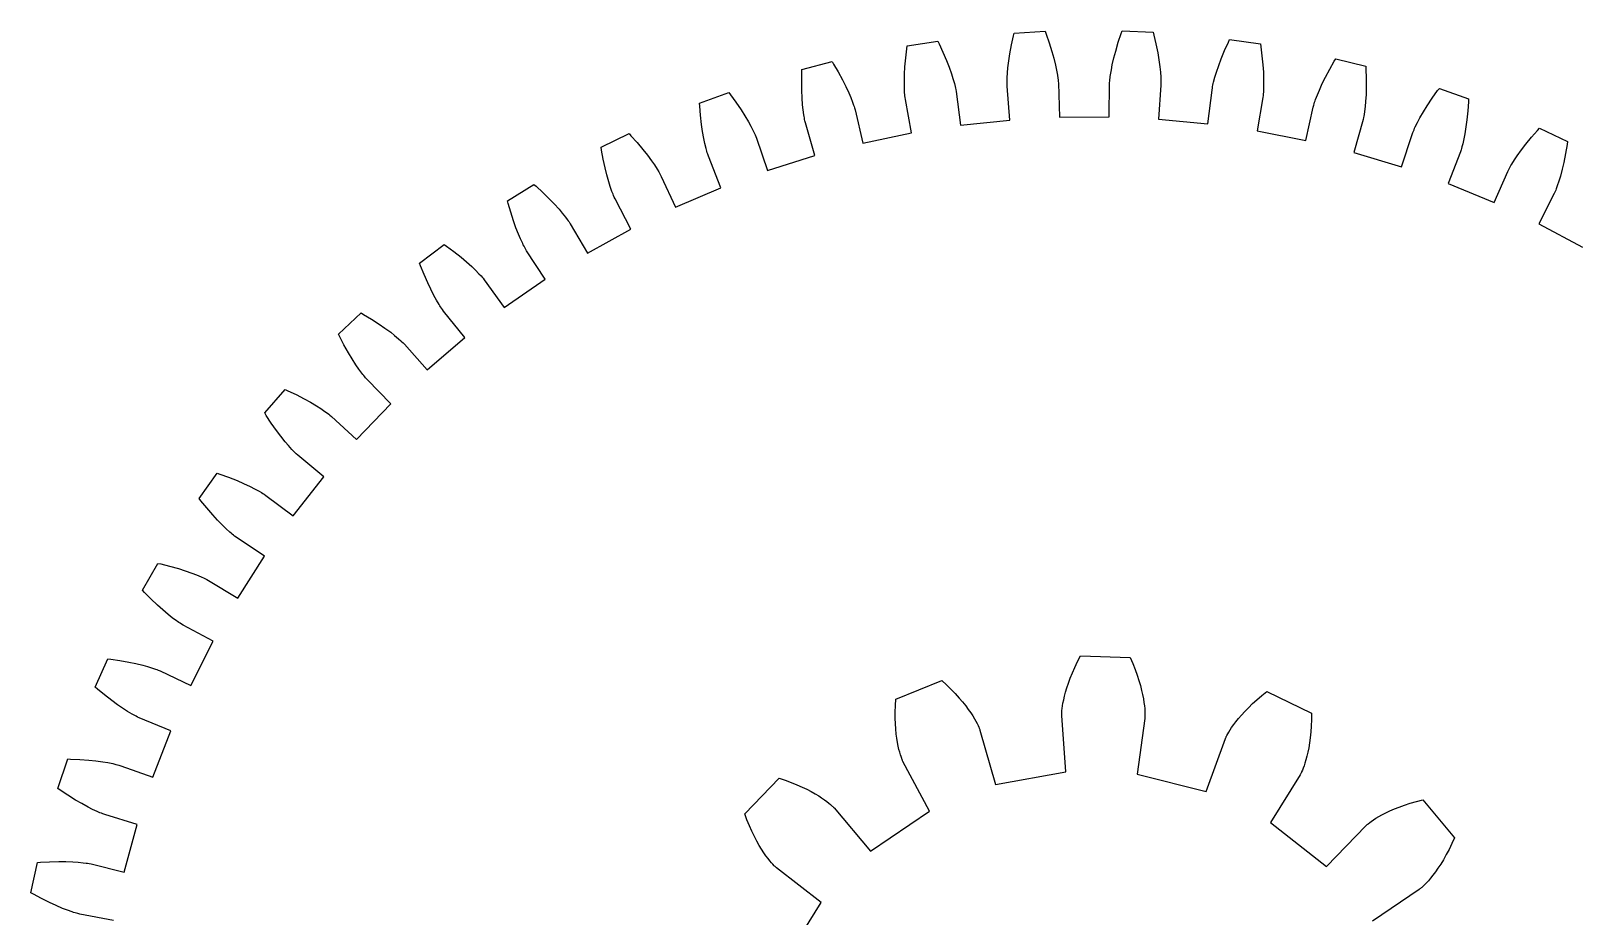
# Model space of a CAD drawing. Header units: millimetres. Extents: x 3982.7 to 4070.1, y 1290.4 to 1369.6.
# Drawn here: x 3983.39 to 4031.15, y 1329.97 to 1357.35 of the extents above; entities that cross this region are included whole.
import ezdxf

# ---------------------------------------------------------------- set-up
doc = ezdxf.new("R2010")
doc.units = ezdxf.units.MM
doc.header["$MEASUREMENT"] = 0
doc.layers.add('Laser$LaserCut1', color=1, linetype='Continuous', true_color=0xff0000)
doc.layers.add('Laser$LaserEngrave', color=4, linetype='Continuous', true_color=0x00ffff)

msp = doc.modelspace()

# ---------------------------------------------------------------- linework, layer by layer
at = {"layer": 'Laser$LaserCut1'}
for points in [[(4010.495, 1356.879), (4011.444, 1357.028)], [(4011.444, 1357.028), (4011.483, 1356.948), (4011.601, 1356.691), (4011.71, 1356.43), (4011.789, 1356.225), (4011.862, 1356.017), (4011.909, 1355.868), (4011.952, 1355.716), (4011.975, 1355.625), (4011.985, 1355.579), (4011.994, 1355.533), (4012.005, 1355.471)], [(4013.584, 1355.638), (4013.581, 1355.701), (4013.581, 1355.748), (4013.581, 1355.795), (4013.583, 1355.842), (4013.585, 1355.89), (4013.595, 1356.046), (4013.609, 1356.203), (4013.637, 1356.421), (4013.671, 1356.638), (4013.724, 1356.916), (4013.785, 1357.192), (4013.806, 1357.278)], [(4013.806, 1357.278), (4014.766, 1357.332)], [(4014.766, 1357.332), (4014.796, 1357.249), (4014.888, 1356.981), (4014.971, 1356.711), (4015.029, 1356.499), (4015.081, 1356.285), (4015.113, 1356.131), (4015.14, 1355.976), (4015.154, 1355.883), (4015.16, 1355.836), (4015.164, 1355.789), (4015.169, 1355.727)], [(4016.756, 1355.736), (4016.76, 1355.799), (4016.764, 1355.846), (4016.77, 1355.893), (4016.775, 1355.939), (4016.782, 1355.986), (4016.808, 1356.141), (4016.838, 1356.295), (4016.887, 1356.51), (4016.943, 1356.722), (4017.023, 1356.994), (4017.111, 1357.262), (4017.141, 1357.346)], [(4017.141, 1357.346), (4018.101, 1357.304)], [(4018.101, 1357.304), (4018.123, 1357.218), (4018.187, 1356.942), (4018.244, 1356.665), (4018.28, 1356.448), (4018.31, 1356.23), (4018.327, 1356.074), (4018.339, 1355.917), (4018.343, 1355.823), (4018.344, 1355.776), (4018.344, 1355.729), (4018.342, 1355.666)], [(4019.923, 1355.517), (4019.933, 1355.58), (4019.942, 1355.626), (4019.952, 1355.672), (4019.962, 1355.718), (4019.973, 1355.764), (4020.014, 1355.915), (4020.06, 1356.066), (4020.13, 1356.274), (4020.206, 1356.48), (4020.313, 1356.742), (4020.428, 1357.001), (4020.466, 1357.081)], [(4020.466, 1357.081), (4021.417, 1356.943)], [(4010.437, 1355.225), (4010.428, 1355.287), (4010.423, 1355.334), (4010.419, 1355.381), (4010.415, 1355.428), (4010.413, 1355.475), (4010.407, 1355.632), (4010.406, 1355.789), (4010.411, 1356.009), (4010.424, 1356.229), (4010.449, 1356.51), (4010.482, 1356.791), (4010.495, 1356.879)], [(4021.417, 1356.943), (4021.43, 1356.856), (4021.467, 1356.575), (4021.495, 1356.294), (4021.51, 1356.074), (4021.518, 1355.855), (4021.519, 1355.698), (4021.515, 1355.54), (4021.51, 1355.446), (4021.507, 1355.399), (4021.502, 1355.352), (4021.494, 1355.29)], [(4007.347, 1354.501), (4007.332, 1354.562), (4007.322, 1354.608), (4007.313, 1354.654), (4007.305, 1354.7), (4007.298, 1354.747), (4007.276, 1354.903), (4007.26, 1355.059), (4007.243, 1355.278), (4007.234, 1355.498), (4007.231, 1355.781), (4007.236, 1356.064), (4007.239, 1356.152)], [(4007.239, 1356.152), (4008.169, 1356.395)], [(4008.169, 1356.395), (4008.216, 1356.319), (4008.359, 1356.075), (4008.494, 1355.827), (4008.593, 1355.63), (4008.686, 1355.431), (4008.748, 1355.287), (4008.805, 1355.14), (4008.837, 1355.052), (4008.852, 1355.007), (4008.866, 1354.962), (4008.883, 1354.901)], [(4023.052, 1354.985), (4023.068, 1355.045), (4023.082, 1355.091), (4023.096, 1355.136), (4023.111, 1355.18), (4023.127, 1355.225), (4023.182, 1355.371), (4023.243, 1355.517), (4023.333, 1355.717), (4023.43, 1355.915), (4023.562, 1356.165), (4023.702, 1356.41), (4023.748, 1356.486)], [(4023.748, 1356.486), (4024.68, 1356.255)], [(4024.68, 1356.255), (4024.685, 1356.166), (4024.694, 1355.884), (4024.694, 1355.601), (4024.687, 1355.381), (4024.673, 1355.161), (4024.658, 1355.005), (4024.639, 1354.849), (4024.624, 1354.756), (4024.616, 1354.71), (4024.607, 1354.663), (4024.593, 1354.602)], [(4013.669, 1354.589), (4013.584, 1355.638)], [(4015.169, 1355.727), (4015.201, 1354.675)], [(4016.736, 1354.684), (4016.756, 1355.736)], [(4018.342, 1355.666), (4018.27, 1354.616)], [(4004.073, 1355.105), (4004.974, 1355.439)], [(4004.974, 1355.439), (4005.028, 1355.368), (4005.194, 1355.139), (4005.353, 1354.906), (4005.472, 1354.72), (4005.584, 1354.531), (4005.66, 1354.394), (4005.731, 1354.254), (4005.772, 1354.169), (4005.791, 1354.126), (4005.81, 1354.082), (4005.832, 1354.024)], [(4010.626, 1354.189), (4010.437, 1355.225)], [(4012.005, 1355.471), (4012.142, 1354.427)], [(4019.798, 1354.472), (4019.923, 1355.517)], [(4021.494, 1355.29), (4021.317, 1354.252)], [(4026.112, 1354.143), (4026.134, 1354.202), (4026.152, 1354.245), (4026.171, 1354.289), (4026.19, 1354.332), (4026.211, 1354.374), (4026.281, 1354.515), (4026.355, 1354.653), (4026.465, 1354.844), (4026.581, 1355.031), (4026.737, 1355.266), (4026.901, 1355.497), (4026.954, 1355.568)], [(4026.954, 1355.568), (4027.859, 1355.245)], [(4027.859, 1355.245), (4027.855, 1355.156), (4027.835, 1354.874), (4027.807, 1354.593), (4027.778, 1354.374), (4027.743, 1354.157), (4027.713, 1354.003), (4027.678, 1353.85), (4027.654, 1353.759), (4027.641, 1353.713), (4027.627, 1353.668), (4027.607, 1353.609)], [(4004.344, 1353.472), (4004.323, 1353.531), (4004.309, 1353.576), (4004.295, 1353.621), (4004.282, 1353.667), (4004.271, 1353.712), (4004.234, 1353.865), (4004.202, 1354.019), (4004.164, 1354.235), (4004.132, 1354.453), (4004.101, 1354.734), (4004.078, 1355.016), (4004.073, 1355.105)], [(4008.883, 1354.901), (4009.123, 1353.876)], [(4015.201, 1354.675), (4016.736, 1354.684)], [(4022.824, 1353.957), (4023.052, 1354.985)], [(4001.026, 1353.747), (4001.89, 1354.169)], [(4001.89, 1354.169), (4001.95, 1354.104), (4002.138, 1353.893), (4002.32, 1353.677), (4002.456, 1353.504), (4002.587, 1353.327), (4002.676, 1353.198), (4002.761, 1353.066), (4002.81, 1352.985), (4002.834, 1352.944), (4002.856, 1352.903), (4002.885, 1352.847)], [(4007.638, 1353.489), (4007.347, 1354.501)], [(4009.123, 1353.876), (4010.626, 1354.189)], [(4012.142, 1354.427), (4013.669, 1354.589)], [(4018.27, 1354.616), (4019.798, 1354.472)], [(4021.317, 1354.252), (4022.824, 1353.957)], [(4024.593, 1354.602), (4024.313, 1353.587)], [(4029.074, 1353.001), (4029.102, 1353.057), (4029.124, 1353.099), (4029.147, 1353.14), (4029.17, 1353.181), (4029.195, 1353.221), (4029.278, 1353.354), (4029.366, 1353.484), (4029.494, 1353.663), (4029.628, 1353.837), (4029.808, 1354.056), (4029.994, 1354.269), (4030.053, 1354.335)], [(4030.053, 1354.335), (4030.922, 1353.923)], [(4001.458, 1352.15), (4001.432, 1352.206), (4001.413, 1352.25), (4001.395, 1352.293), (4001.378, 1352.337), (4001.362, 1352.381), (4001.31, 1352.53), (4001.263, 1352.68), (4001.203, 1352.891), (4001.15, 1353.105), (4001.091, 1353.381), (4001.04, 1353.66), (4001.026, 1353.747)], [(4005.832, 1354.024), (4006.174, 1353.028)], [(4025.783, 1353.143), (4026.112, 1354.143)], [(4030.922, 1353.923), (4030.908, 1353.835), (4030.861, 1353.557), (4030.805, 1353.279), (4030.755, 1353.065), (4030.698, 1352.853), (4030.652, 1352.702), (4030.602, 1352.553), (4030.57, 1352.465), (4030.552, 1352.421), (4030.534, 1352.378), (4030.508, 1352.321)], [(4004.734, 1352.494), (4004.344, 1353.472)], [(4006.174, 1353.028), (4007.638, 1353.489)], [(4024.313, 1353.587), (4025.783, 1353.143)], [(4027.607, 1353.609), (4027.228, 1352.627)], [(4002.885, 1352.847), (4003.323, 1351.89)], [(4028.646, 1352.039), (4029.074, 1353.001)], [(3998.13, 1352.093), (3998.947, 1352.599)], [(3998.947, 1352.599), (3999.013, 1352.54), (3999.222, 1352.349), (3999.424, 1352.152), (3999.577, 1351.993), (3999.725, 1351.83), (3999.826, 1351.71), (3999.924, 1351.588), (3999.981, 1351.512), (4000.008, 1351.474), (4000.035, 1351.435), (4000.069, 1351.382)], [(4003.323, 1351.89), (4004.734, 1352.494)], [(4027.228, 1352.627), (4028.646, 1352.039)], [(4030.508, 1352.321), (4030.033, 1351.381)], [(3998.719, 1350.546), (3998.687, 1350.6), (3998.664, 1350.642), (3998.642, 1350.683), (3998.62, 1350.725), (3998.6, 1350.767), (3998.533, 1350.91), (3998.471, 1351.054), (3998.391, 1351.259), (3998.317, 1351.466), (3998.231, 1351.735), (3998.153, 1352.007), (3998.13, 1352.093)], [(4001.944, 1351.216), (4001.458, 1352.15)], [(4000.069, 1351.382), (4000.601, 1350.474)], [(4030.033, 1351.381), (4031.386, 1350.655)], [(4000.601, 1350.474), (4001.944, 1351.216)], [(3995.413, 1350.159), (3996.175, 1350.743)], [(3996.175, 1350.743), (3996.247, 1350.692), (3996.474, 1350.522), (3996.695, 1350.346), (3996.863, 1350.204), (3997.026, 1350.056), (3997.139, 1349.947), (3997.248, 1349.834), (3997.312, 1349.765), (3997.343, 1349.73), (3997.374, 1349.694), (3997.413, 1349.644)], [(3999.295, 1349.665), (3998.719, 1350.546)], [(3996.153, 1348.678), (3996.116, 1348.729), (3996.089, 1348.768), (3996.062, 1348.807), (3996.037, 1348.846), (3996.012, 1348.886), (3995.932, 1349.022), (3995.856, 1349.159), (3995.756, 1349.355), (3995.662, 1349.554), (3995.549, 1349.813), (3995.444, 1350.076), (3995.413, 1350.159)], [(3997.413, 1349.644), (3998.032, 1348.793)], [(3998.032, 1348.793), (3999.295, 1349.665)], [(3992.901, 1347.963), (3993.602, 1348.621)], [(3993.602, 1348.621), (3993.679, 1348.577), (3993.921, 1348.431), (3994.159, 1348.278), (3994.34, 1348.153), (3994.517, 1348.022), (3994.64, 1347.925), (3994.76, 1347.824), (3994.831, 1347.761), (3994.865, 1347.729), (3994.899, 1347.696), (3994.943, 1347.651)], [(3996.814, 1347.859), (3996.153, 1348.678)], [(3993.786, 1346.564), (3993.743, 1346.611), (3993.713, 1346.647), (3993.683, 1346.683), (3993.653, 1346.72), (3993.625, 1346.757), (3993.531, 1346.884), (3993.442, 1347.013), (3993.323, 1347.198), (3993.209, 1347.386), (3993.071, 1347.633), (3992.941, 1347.884), (3992.901, 1347.963)], [(3994.943, 1347.651), (3995.644, 1346.866)], [(3995.644, 1346.866), (3996.814, 1347.859)], [(3994.525, 1345.815), (3993.786, 1346.564)], [(3990.621, 1345.529), (3991.253, 1346.253)], [(3991.253, 1346.253), (3991.334, 1346.217), (3991.59, 1346.096), (3991.841, 1345.967), (3992.034, 1345.86), (3992.223, 1345.748), (3992.355, 1345.663), (3992.485, 1345.575), (3992.561, 1345.52), (3992.599, 1345.491), (3992.636, 1345.462), (3992.684, 1345.421)], [(3993.46, 1344.71), (3994.525, 1345.815)], [(3991.64, 1344.225), (3991.594, 1344.267), (3991.56, 1344.3), (3991.526, 1344.333), (3991.493, 1344.367), (3991.461, 1344.401), (3991.356, 1344.517), (3991.254, 1344.637), (3991.117, 1344.809), (3990.985, 1344.985), (3990.823, 1345.217), (3990.668, 1345.454), (3990.621, 1345.529)], [(3992.684, 1345.421), (3993.46, 1344.71)], [(3992.451, 1343.553), (3991.64, 1344.225)], [(3988.595, 1342.88), (3989.152, 1343.663)], [(3989.152, 1343.663), (3989.236, 1343.635), (3989.502, 1343.54), (3989.765, 1343.437), (3989.967, 1343.35), (3990.167, 1343.257), (3990.307, 1343.186), (3990.445, 1343.111), (3990.526, 1343.064), (3990.566, 1343.039), (3990.606, 1343.013), (3990.658, 1342.978)], [(3991.501, 1342.347), (3992.451, 1343.553)], [(3989.739, 1341.684), (3989.688, 1341.721), (3989.651, 1341.75), (3989.614, 1341.779), (3989.578, 1341.81), (3989.543, 1341.841), (3989.426, 1341.946), (3989.313, 1342.055), (3989.16, 1342.213), (3989.011, 1342.375), (3988.827, 1342.59), (3988.649, 1342.81), (3988.595, 1342.88)], [(3990.658, 1342.978), (3991.501, 1342.347)], [(3990.612, 1341.096), (3989.739, 1341.684)], [(3986.843, 1340.042), (3987.318, 1340.877)], [(3987.318, 1340.877), (3987.405, 1340.857), (3987.679, 1340.789), (3987.951, 1340.713), (3988.161, 1340.647), (3988.369, 1340.574), (3988.515, 1340.517), (3988.66, 1340.456), (3988.746, 1340.417), (3988.788, 1340.396), (3988.83, 1340.375), (3988.885, 1340.345)], [(3989.787, 1339.801), (3990.612, 1341.096)], [(3988.885, 1340.345), (3989.787, 1339.801)], [(3988.1, 1338.965), (3988.046, 1338.997), (3988.006, 1339.023), (3987.966, 1339.049), (3987.927, 1339.075), (3987.889, 1339.102), (3987.763, 1339.196), (3987.639, 1339.293), (3987.471, 1339.434), (3987.307, 1339.581), (3987.102, 1339.776), (3986.904, 1339.978), (3986.843, 1340.042)], [(3989.027, 1338.467), (3988.1, 1338.965)], [(3988.335, 1337.097), (3989.027, 1338.467)], [(3985.381, 1337.044), (3985.772, 1337.922)], [(3985.772, 1337.922), (3985.859, 1337.911), (3986.139, 1337.871), (3986.418, 1337.821), (3986.633, 1337.777), (3986.847, 1337.725), (3986.998, 1337.683), (3987.149, 1337.637), (3987.238, 1337.607), (3987.282, 1337.59), (3987.326, 1337.573), (3987.384, 1337.549)], [(3987.384, 1337.549), (3988.335, 1337.097)], [(3986.739, 1336.098), (3986.682, 1336.124), (3986.64, 1336.145), (3986.599, 1336.167), (3986.557, 1336.19), (3986.516, 1336.213), (3986.381, 1336.293), (3986.249, 1336.378), (3986.067, 1336.502), (3985.889, 1336.631), (3985.666, 1336.805), (3985.448, 1336.986), (3985.381, 1337.044)], [(3987.712, 1335.695), (3986.739, 1336.098)], [(3987.159, 1334.262), (3987.712, 1335.695)], [(3984.226, 1333.915), (3984.527, 1334.828)], [(3984.527, 1334.828), (3984.615, 1334.825), (3984.898, 1334.813), (3985.18, 1334.792), (3985.399, 1334.769), (3985.616, 1334.738), (3985.771, 1334.712), (3985.925, 1334.681), (3986.017, 1334.66), (3986.063, 1334.648), (3986.108, 1334.635), (3986.168, 1334.617)], [(3986.168, 1334.617), (3987.159, 1334.262)], [(3985.671, 1333.109), (3985.612, 1333.129), (3985.568, 1333.146), (3985.524, 1333.164), (3985.481, 1333.182), (3985.438, 1333.201), (3985.295, 1333.268), (3985.155, 1333.339), (3984.962, 1333.444), (3984.772, 1333.555), (3984.533, 1333.706), (3984.298, 1333.864), (3984.226, 1333.915)], [(3986.679, 1332.804), (3985.671, 1333.109)], [(3986.272, 1331.324), (3986.679, 1332.804)], [(3983.388, 1330.686), (3983.596, 1331.625)], [(3983.596, 1331.625), (3983.684, 1331.631), (3983.967, 1331.647), (3984.25, 1331.654), (3984.47, 1331.653), (3984.689, 1331.644), (3984.846, 1331.634), (3985.002, 1331.618), (3985.096, 1331.606), (3985.142, 1331.599), (3985.189, 1331.591), (3985.25, 1331.578)], [(3985.25, 1331.578), (3986.272, 1331.324)], [(3984.906, 1330.028), (3984.845, 1330.043), (3984.8, 1330.055), (3984.754, 1330.068), (3984.709, 1330.082), (3984.665, 1330.097), (3984.516, 1330.149), (3984.37, 1330.206), (3984.167, 1330.291), (3983.967, 1330.383), (3983.714, 1330.509), (3983.465, 1330.643), (3983.388, 1330.686)], [(3985.939, 1329.826), (3984.906, 1330.028)]]:
    msp.add_lwpolyline(points, dxfattribs=at)
at = {"layer": 'Laser$LaserEngrave'}
for points in [[(4015.275, 1336.168), (4015.274, 1336.192), (4015.274, 1336.21), (4015.275, 1336.228), (4015.275, 1336.246), (4015.276, 1336.265), (4015.281, 1336.325), (4015.287, 1336.385), (4015.298, 1336.47), (4015.312, 1336.553), (4015.334, 1336.66), (4015.358, 1336.767), (4015.393, 1336.896), (4015.431, 1337.024), (4015.481, 1337.173), (4015.536, 1337.321), (4015.604, 1337.49), (4015.678, 1337.656), (4015.764, 1337.837), (4015.856, 1338.014)], [(4015.856, 1338.014), (4017.388, 1337.963)], [(4017.388, 1337.963), (4017.468, 1337.779), (4017.542, 1337.594), (4017.604, 1337.423), (4017.661, 1337.25), (4017.706, 1337.099), (4017.746, 1336.946), (4017.775, 1336.816), (4017.801, 1336.685), (4017.818, 1336.577), (4017.833, 1336.469), (4017.841, 1336.384), (4017.847, 1336.3), (4017.849, 1336.239), (4017.849, 1336.178), (4017.849, 1336.16), (4017.848, 1336.142), (4017.848, 1336.124), (4017.846, 1336.106), (4017.844, 1336.081)], [(4010.142, 1336.674), (4011.563, 1337.251)], [(4011.563, 1337.251), (4011.71, 1337.116), (4011.853, 1336.977), (4011.98, 1336.846), (4012.102, 1336.711), (4012.204, 1336.591), (4012.303, 1336.468), (4012.383, 1336.361), (4012.459, 1336.251), (4012.519, 1336.16), (4012.576, 1336.067), (4012.618, 1335.993), (4012.658, 1335.918), (4012.685, 1335.864), (4012.71, 1335.808), (4012.717, 1335.792), (4012.724, 1335.775), (4012.73, 1335.758), (4012.737, 1335.741), (4012.744, 1335.718)], [(4010.362, 1334.751), (4010.352, 1334.773), (4010.345, 1334.79), (4010.337, 1334.807), (4010.331, 1334.824), (4010.324, 1334.841), (4010.304, 1334.898), (4010.285, 1334.955), (4010.261, 1335.037), (4010.24, 1335.119), (4010.216, 1335.226), (4010.195, 1335.333), (4010.174, 1335.465), (4010.157, 1335.597), (4010.141, 1335.754), (4010.131, 1335.911), (4010.125, 1336.093), (4010.125, 1336.275), (4010.13, 1336.475), (4010.142, 1336.674)], [(4020.339, 1335.463), (4020.348, 1335.486), (4020.356, 1335.502), (4020.363, 1335.519), (4020.371, 1335.535), (4020.38, 1335.551), (4020.408, 1335.605), (4020.438, 1335.657), (4020.483, 1335.73), (4020.53, 1335.8), (4020.593, 1335.89), (4020.659, 1335.977), (4020.743, 1336.081), (4020.83, 1336.182), (4020.936, 1336.298), (4021.046, 1336.411), (4021.177, 1336.538), (4021.312, 1336.66), (4021.464, 1336.789), (4021.621, 1336.914)], [(4021.621, 1336.914), (4022.999, 1336.244)], [(4015.399, 1334.425), (4015.275, 1336.168)], [(4017.844, 1336.081), (4017.603, 1334.351)], [(4022.999, 1336.244), (4022.998, 1336.044), (4022.99, 1335.844), (4022.978, 1335.663), (4022.959, 1335.482), (4022.938, 1335.325), (4022.913, 1335.17), (4022.887, 1335.039), (4022.857, 1334.908), (4022.829, 1334.803), (4022.798, 1334.698), (4022.771, 1334.618), (4022.742, 1334.538), (4022.719, 1334.482), (4022.695, 1334.426), (4022.687, 1334.409), (4022.679, 1334.393), (4022.671, 1334.377), (4022.663, 1334.361), (4022.651, 1334.34)], [(4012.744, 1335.718), (4013.228, 1334.039)], [(4019.744, 1333.821), (4020.339, 1335.463)], [(4011.185, 1333.21), (4010.362, 1334.751)], [(4005.467, 1333.127), (4006.53, 1334.231)], [(4006.53, 1334.231), (4006.72, 1334.168), (4006.907, 1334.099), (4007.076, 1334.031), (4007.243, 1333.957), (4007.385, 1333.889), (4007.525, 1333.817), (4007.642, 1333.752), (4007.756, 1333.683), (4007.848, 1333.624), (4007.938, 1333.562), (4008.006, 1333.512), (4008.073, 1333.459), (4008.12, 1333.42), (4008.165, 1333.38), (4008.178, 1333.367), (4008.192, 1333.355), (4008.204, 1333.342), (4008.217, 1333.329), (4008.233, 1333.311)], [(4013.228, 1334.039), (4015.399, 1334.425)], [(4017.603, 1334.351), (4019.744, 1333.821)], [(4022.651, 1334.34), (4021.727, 1332.857)], [(4008.233, 1333.311), (4009.358, 1331.974)], [(4009.358, 1331.974), (4011.185, 1333.21)], [(4024.679, 1332.76), (4024.696, 1332.777), (4024.71, 1332.789), (4024.723, 1332.801), (4024.737, 1332.813), (4024.751, 1332.824), (4024.799, 1332.861), (4024.848, 1332.897), (4024.919, 1332.945), (4024.99, 1332.99), (4025.084, 1333.046), (4025.18, 1333.099), (4025.299, 1333.16), (4025.419, 1333.217), (4025.564, 1333.28), (4025.71, 1333.338), (4025.881, 1333.4), (4026.054, 1333.457), (4026.246, 1333.513), (4026.439, 1333.564)], [(4026.439, 1333.564), (4027.427, 1332.391)], [(4006.451, 1331.46), (4006.432, 1331.475), (4006.419, 1331.487), (4006.405, 1331.5), (4006.392, 1331.512), (4006.379, 1331.525), (4006.337, 1331.569), (4006.297, 1331.614), (4006.242, 1331.679), (4006.189, 1331.745), (4006.123, 1331.833), (4006.061, 1331.923), (4005.988, 1332.034), (4005.919, 1332.148), (4005.841, 1332.286), (4005.767, 1332.425), (4005.688, 1332.589), (4005.613, 1332.755), (4005.537, 1332.94), (4005.467, 1333.127)], [(4021.727, 1332.857), (4023.467, 1331.502)], [(4023.467, 1331.502), (4024.679, 1332.76)], [(4027.427, 1332.391), (4027.344, 1332.209), (4027.256, 1332.03), (4027.17, 1331.869), (4027.08, 1331.711), (4026.997, 1331.577), (4026.91, 1331.445), (4026.834, 1331.336), (4026.753, 1331.229), (4026.685, 1331.144), (4026.614, 1331.061), (4026.557, 1330.998), (4026.498, 1330.937), (4026.454, 1330.895), (4026.409, 1330.854), (4026.395, 1330.842), (4026.381, 1330.83), (4026.367, 1330.819), (4026.353, 1330.808), (4026.334, 1330.793)], [(4007.829, 1330.386), (4006.451, 1331.46)], [(4026.334, 1330.793), (4024.887, 1329.814)], [(4006.663, 1328.514), (4007.829, 1330.386)]]:
    msp.add_lwpolyline(points, dxfattribs=at)

doc.saveas('drawing.dxf')
